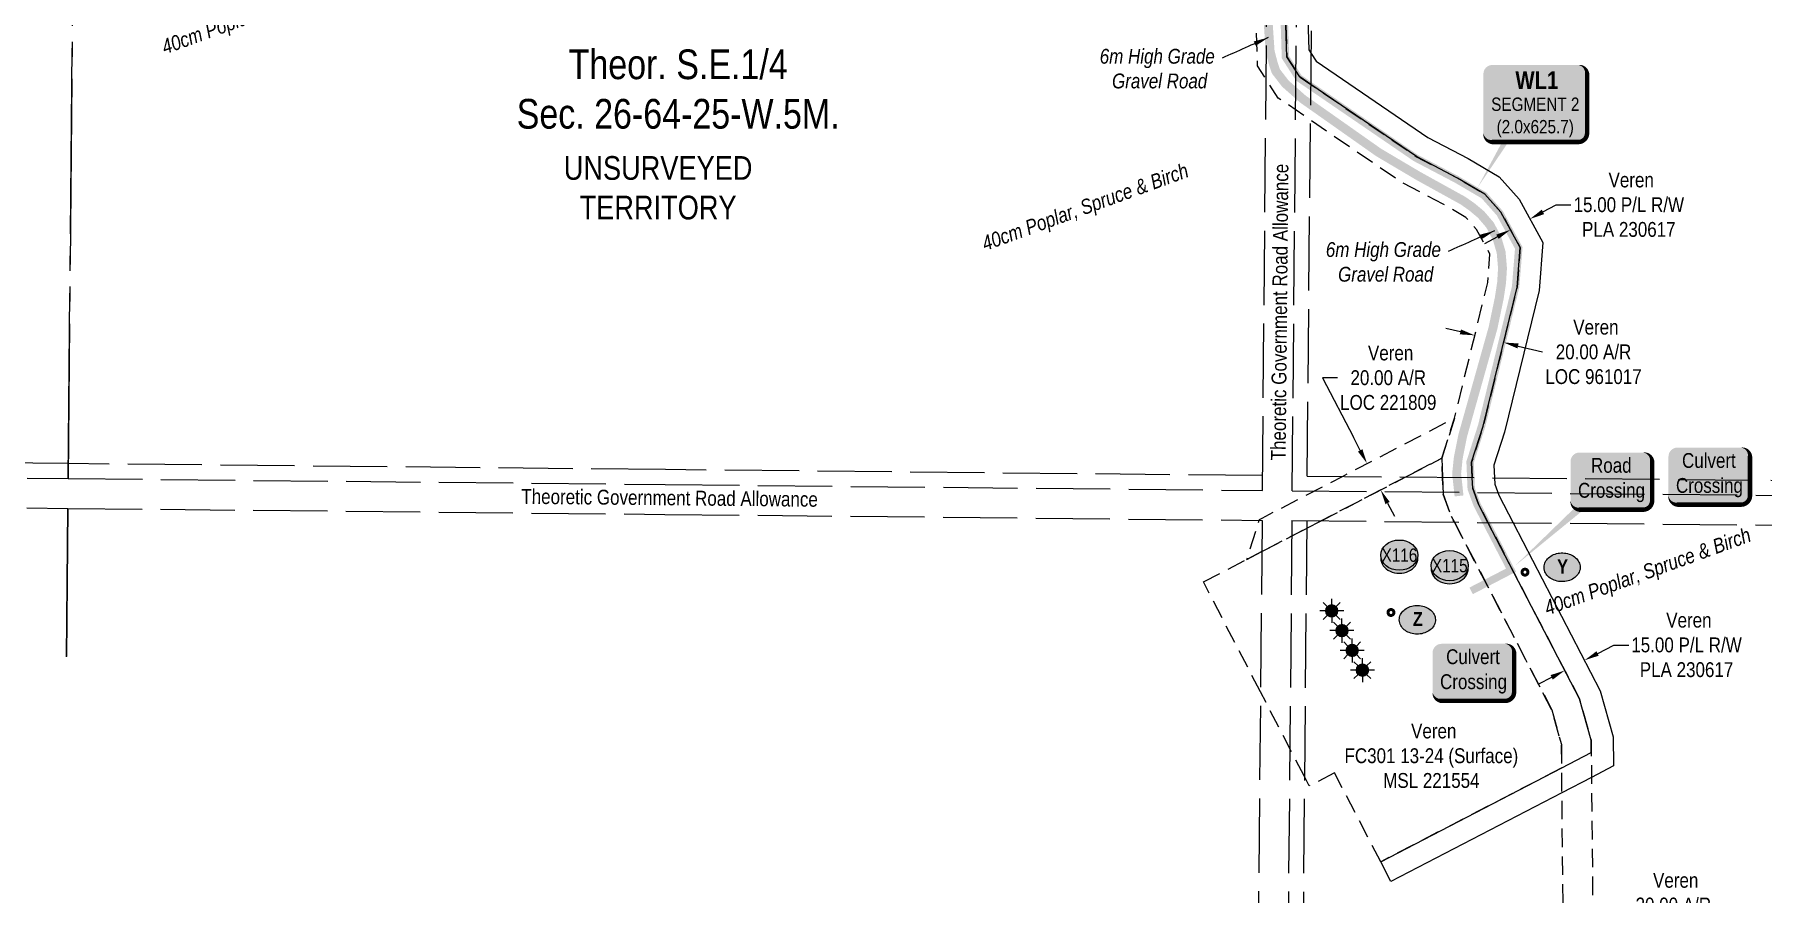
# Model space of a CAD drawing. Extents: x 454172 to 490274, y 6043290 to 6049925.
# Drawn here: x 456708 to 457873, y 6045731 to 6046310 of the extents above; entities that cross this region are included whole.
import ezdxf
from ezdxf.enums import TextEntityAlignment as Align

# ---------------------------------------------------------------- set-up
doc = ezdxf.new("R2010")
doc.units = 0
doc.header["$LTSCALE"] = 5
doc.header["$PDMODE"] = 35
doc.header["$PDSIZE"] = 5
for name, pattern in [('foc-ACCESSROAD', [3.75, 2.5, -1.25]), ('foc-QUARTERLINE', [33, 25, -3, 2, -3]), ('foc-TOPO', [1, 0.2, -0.8]), ('foc-UNSURVEYED', [12.5, 10, -2.5])]:
    doc.linetypes.add(name, pattern=pattern)
doc.layers.get('Defpoints').update_dxf_attribs({"color": 9})
for name, color, linetype in [('AS-ROADS', 254, 'Continuous'), ('C-AR', 13, 'foc-ACCESSROAD'), ('C-RW', 13, 'Continuous'), ('C-SYMBOL', 7, 'Continuous'), ('C-WS', 13, 'foc-ACCESSROAD'), ('C-WS-S', 13, 'Continuous'), ('CG-NOTES', 7, 'Continuous'), ('L-QSEC', 8, 'foc-QUARTERLINE'), ('L-ROAD-T', 7, 'Continuous'), ('L-SECQ', 8, 'foc-QUARTERLINE'), ('L-UNS-T', 3, 'Continuous'), ('L-USEC', 7, 'foc-UNSURVEYED'), ('P-CROSSINGS', 250, 'Continuous'), ('P-PROPOSED', 10, 'Continuous'), ('T-BUSH-T', 110, 'Continuous'), ('T-GENERAL', 48, 'foc-TOPO')]:
    doc.layers.add(name, color=color, linetype=linetype)
for name, color, linetype, lineweight in [('C-AR-T', 13, 'Continuous', 9), ('C-RW-T', 13, 'Continuous', 9), ('C-WS-T', 13, 'Continuous', 9)]:
    doc.layers.add(name, color=color, linetype=linetype, lineweight=lineweight)
doc.styles.add('175L', font='ARIALN.TTF', dxfattribs={"height": 20})
doc.styles.add('80', font='ARIALN.TTF', dxfattribs={"height": 10})
doc.styles.add('80CG', font='ARIALN.TTF', dxfattribs={"height": 10})
doc.styles.add('80L', font='ARIALN.TTF', dxfattribs={"height": 10})
doc.styles.add('80LS', font='ARIALNI.TTF', dxfattribs={"height": 10})
doc.styles.add('BOLD', font='ARIALNB.TTF')
doc.styles.add('Crossing', font='ARIALN.TTF', dxfattribs={"height": 10})
doc.dimstyles.new('Compass 5 000', dxfattribs={"dimscale": 5, "dimtxt": 9, "dimasz": 2, "dimexe": 0.2, "dimexo": 0.0625, "dimgap": 0.5, "dimtad": 0, "dimtih": 1, "dimtoh": 1, "dimzin": 0, "dimdsep": 46, "dimtxsty": '80CG', "dimcen": 0.1, "dimse1": 1, "dimse2": 1, "dimclrd": 256, "dimclrt": 256, "dimaunit": 1, "dimadec": 4, "dimazin": 0, "dimtfac": 0.06, "dimtofl": 0, "dimtmove": 0, "dimatfit": 1, "dimfxl": 0.2, "dimtolj": 1, "dimtzin": 0, "dimlwd": -1, "dimarcsym": 0})

# ---------------------------------------------------------------- blocks, each defined once
blk = doc.blocks.new('*D242')
at = {"layer": 'C-AR-T', "transparency": 16777216}
for p, q in [((457586.1, 6046078.4), (457576.1, 6046078.4)), ((457576.1, 6046078.4), (457596.9, 6046038.3)), ((457601.5, 6046029.5), (457596.9, 6046038.3)), ((457619.9, 6045994), (457624.5, 6045985.1))]:
    blk.add_line(p, q, dxfattribs=at)
for points in [[(457603, 6046030.2), (457600, 6046028.7), (457606.1, 6046020.6)], [(457621.4, 6045994.7), (457618.5, 6045993.2), (457615.3, 6046002.8)]]:
    blk.add_solid(points, dxfattribs=at)
at = {"layer": 'Defpoints', "color": 0, "transparency": 16777216}
for p in [(457637.8, 6046037), (457606.1, 6046020.6), (457647, 6046019.3)]:
    blk.add_point(p, dxfattribs=at)
at = {"layer": 'C-AR-T', "transparency": 16777216, "insert": (457620.4, 6046078.4), "char_height": 10, "attachment_point": 5, "style": '80CG'}
blk.add_mtext('\\A1; Veren\\P20.00 A/R\\PLOC 221809', dxfattribs=at)
blk = doc.blocks.new('*D244')
at = {"layer": 'C-AR-T', "transparency": 16777216}
for p, q in [((457669, 6046109.3), (457659.3, 6046111.7)), ((457707.9, 6046099.8), (457724.5, 6046095.8))]:
    blk.add_line(p, q, dxfattribs=at)
for points in [[(457669.4, 6046111), (457668.6, 6046107.7), (457678.7, 6046107)], [(457708.3, 6046101.5), (457707.5, 6046098.2), (457698.2, 6046102.2)]]:
    blk.add_solid(points, dxfattribs=at)
at = {"layer": 'Defpoints', "color": 0, "transparency": 16777216}
for p in [(457682.6, 6046122.8), (457702, 6046118), (457698.2, 6046102.2)]:
    blk.add_point(p, dxfattribs=at)
at = {"layer": 'C-AR-T', "transparency": 16777216, "insert": (457758.8, 6046095.8), "char_height": 10, "attachment_point": 5, "style": '80CG'}
blk.add_mtext('\\A1; Veren\\P20.00 A/R\\PLOC 961017', dxfattribs=at)
blk = doc.blocks.new('*D245')
at = {"layer": 'C-RW-T', "transparency": 16777216}
for p, q in [((457724.7, 6046190.2), (457733.5, 6046195)), ((457733.5, 6046195), (457743.5, 6046195)), ((457694, 6046173.4), (457685.3, 6046168.6))]:
    blk.add_line(p, q, dxfattribs=at)
for points in [[(457723.9, 6046191.7), (457725.5, 6046188.7), (457715.9, 6046185.4)], [(457693.2, 6046174.9), (457694.8, 6046172), (457702.8, 6046178.2)]]:
    blk.add_solid(points, dxfattribs=at)
at = {"layer": 'Defpoints', "color": 0, "transparency": 16777216}
for p in [(457713.4, 6046190), (457715.9, 6046185.4), (457700.3, 6046182.9)]:
    blk.add_point(p, dxfattribs=at)
at = {"layer": 'C-RW-T', "transparency": 16777216, "insert": (457782.6, 6046195), "char_height": 10, "attachment_point": 5, "style": '80CG'}
blk.add_mtext('\\A1; Veren\\P15.00 P/L R/W\\PPLA 230617', dxfattribs=at)
blk = doc.blocks.new('*D252')
at = {"layer": 'C-RW-T', "transparency": 16777216}
for p, q in [((457761.6, 6045892.6), (457772.5, 6045898.3)), ((457772.5, 6045898.3), (457782.5, 6045898.3)), ((457730.5, 6045876.5), (457721.7, 6045871.9))]:
    blk.add_line(p, q, dxfattribs=at)
for points in [[(457760.8, 6045894.1), (457762.3, 6045891.1), (457752.7, 6045888)], [(457729.8, 6045878), (457731.3, 6045875), (457739.4, 6045881.1)]]:
    blk.add_solid(points, dxfattribs=at)
at = {"layer": 'Defpoints', "color": 0, "transparency": 16777216}
for p in [(457752.7, 6045888), (457744.5, 6045871.4), (457757.8, 6045878.3)]:
    blk.add_point(p, dxfattribs=at)
at = {"layer": 'C-RW-T', "transparency": 16777216, "insert": (457821.5, 6045898.3), "char_height": 10, "attachment_point": 5, "style": '80CG'}
blk.add_mtext('\\A1; Veren\\P15.00 P/L R/W\\PPLA 230617', dxfattribs=at)
blk = doc.blocks.new('Route_Letters')
h = blk.add_hatch(color=255)
h.dxf.hatch_style = 1
edge = h.paths.add_edge_path()
edge.add_ellipse((-0.1, 0.5), major_axis=(-12, 0), ratio=0.789318, start_angle=0, end_angle=360)
at = {"color": 5}
blk.add_open_spline([(-12.3, 0.5), (-12.3, -0.3), (-12.2, -1), (-11.7, -2.8), (-11.1, -3.9), (-9.6, -5.8), (-8.5, -6.7), (-6.2, -8), (-4.9, -8.5), (-2.1, -9.2), (-0.7, -9.3), (2.2, -9.1), (3.6, -8.8), (6.3, -7.9), (7.5, -7.2), (9.5, -5.6), (10.4, -4.6), (11.6, -2.5), (12, -1.4), (12.2, 0.9), (12, 2.1), (11.2, 4.3), (10.5, 5.4), (8.8, 7.2), (7.7, 8), (5.3, 9.2), (3.9, 9.7), (1.1, 10.2), (-0.4, 10.2), (-3.2, 9.9), (-4.6, 9.6), (-7.2, 8.5), (-8.3, 7.7), (-10.2, 6), (-11, 5), (-12, 2.9), (-12.3, 1.7), (-12.3, 0.5), (-12.3, 0.5), (-12.3, 0.5)], degree=3, knots=[0, 0, 0, 0, 0.219529, 0.219529, 0.575727, 0.575727, 0.931924, 0.931924, 1.288121, 1.288121, 1.644318, 1.644318, 2.000515, 2.000515, 2.356712, 2.356712, 2.712909, 2.712909, 3.069107, 3.069107, 3.425304, 3.425304, 3.781501, 3.781501, 4.137698, 4.137698, 4.493895, 4.493895, 4.850092, 4.850092, 5.20629, 5.20629, 5.562487, 5.562487, 5.918684, 5.918684, 6.274881, 6.274881, 6.283185, 6.283185, 6.283185, 6.283185], dxfattribs=at)
at = {"color": 14, "style": 'BOLD'}
blk.add_attdef('A', text='', height=9.5, dxfattribs=at).set_placement((0.2, 1), align=Align.MIDDLE)
blk = doc.blocks.new('AA')
at = {"const_width": 4}
blk.add_lwpolyline([(-1, 0, 1), (1, 0, 1)], format="xyb", close=True, dxfattribs=at)
blk.add_circle((0, 0), 2)
blk = doc.blocks.new('*D110')
at = {"layer": 'C-AR-T', "transparency": 16777216}
for p, q in [((457728.3, 6045712.7), (457718.3, 6045712.6)), ((457768.3, 6045713.1), (457778.3, 6045713.2))]:
    blk.add_line(p, q, dxfattribs=at)
for points in [[(457728.3, 6045714.4), (457728.4, 6045711.1), (457738.3, 6045712.8)], [(457768.3, 6045714.8), (457768.4, 6045711.5), (457758.3, 6045713)]]:
    blk.add_solid(points, dxfattribs=at)
at = {"layer": 'Defpoints', "color": 0, "transparency": 16777216}
for p in [(457738.3, 6045720.3), (457758.3, 6045720.5), (457758.3, 6045713)]:
    blk.add_point(p, dxfattribs=at)
at = {"layer": 'C-AR-T', "transparency": 16777216, "insert": (457812.6, 6045713.2), "char_height": 10, "attachment_point": 5, "style": '80CG'}
blk.add_mtext('\\A1; Veren\\P20.00 A/R\\PLOC 961017\\P(As-Built)', dxfattribs=at)
blk = doc.blocks.new('GAS')
h = blk.add_hatch(color=255)
h.dxf.hatch_style = 1
edge = h.paths.add_edge_path()
edge.add_arc((0, 0), 0.9, 0, 360)
for p, q in [((-0.81, 0), (-1.62, 0)), ((-0.57, 0.57), (-1.14, 1.14)), ((0, 0.81), (0, 1.62)), ((0.57, 0.57), (1.14, 1.14)), ((1.62, 0), (0.81, 0)), ((-0.57, -0.57), (-1.14, -1.14)), ((0, -0.81), (0, -1.62)), ((1.14, -1.14), (0.57, -0.57))]:
    blk.add_line(p, q)
blk.add_circle((0, 0), 0.8)
blk = doc.blocks.new('*U284')
h = blk.add_hatch(color=59)
edge = h.paths.add_edge_path()
edge.add_line((-21.5, -20), (21.5, -20))
edge.add_arc((21.5, -14), 6, 270, 360)
edge.add_line((27.5, -14), (27.5, 12.5))
edge.add_arc((21.5, 12.5), 6, 0, 90)
edge.add_line((21.5, 18.5), (-21.5, 18.5))
edge.add_arc((-21.5, 12.5), 6, 90, 180)
edge.add_line((-27.5, 12.5), (-27.5, -14))
edge.add_arc((-21.5, -14), 6, 180, 270)
at = {"color": 1, "flags": 128}
blk.add_lwpolyline([(-21.5, -20, 3, 3, 0), (21.5, -20, 3, 3, 0.414214), (27.5, -14, 3, 3, 0), (27.5, 12.5, 3, 0, 0.414214), (21.5, 18.5, 0, 0, 0), (-21.5, 18.5, 0, 0, 0.414214), (-27.5, 12.5, 0, 0, 0), (-27.5, -14, 0, 3, 0.414214)], format="xyseb", close=True, dxfattribs=at)
blk.add_lwpolyline([(-64.9, -57.8, 0, 7.5, 0), (0, 0, 0, 0, 0)], format="xyseb", dxfattribs=at)
at = {"color": 1, "style": '80'}
blk.add_attdef('ENTER_TEXT_001', (-36, -5), '', height=10, dxfattribs=at)
blk = doc.blocks.new('*U263')
h = blk.add_hatch(color=254)
edge = h.paths.add_edge_path()
edge.add_line((-21.5, -20), (21.5, -20))
edge.add_arc((21.5, -14), 6, 270, 360)
edge.add_line((27.5, -14), (27.5, 12.5))
edge.add_arc((21.5, 12.5), 6, 0, 90)
edge.add_line((21.5, 18.5), (-21.5, 18.5))
edge.add_arc((-21.5, 12.5), 6, 90, 180)
edge.add_line((-27.5, 12.5), (-27.5, -14))
edge.add_arc((-21.5, -14), 6, 180, 270)
at = {"color": 160, "flags": 128}
blk.add_lwpolyline([(-21.5, -20, 3, 3, 0), (21.5, -20, 3, 3, 0.414214), (27.5, -14, 3, 3, 0), (27.5, 12.5, 3, 0, 0.414214), (21.5, 18.5, 0, 0, 0), (-21.5, 18.5, 0, 0, 0.414214), (-27.5, 12.5, 0, 0, 0), (-27.5, -14, 0, 3, 0.414214)], format="xyseb", close=True, dxfattribs=at)
at = {"color": 160, "style": '80'}
blk.add_attdef('ENTER_TEXT_001', (-26.8, -4.9), '', height=10, dxfattribs=at)
blk = doc.blocks.new('xing2')
h = blk.add_hatch(color=50)
h.dxf.hatch_style = 1
edge = h.paths.add_edge_path()
edge.add_ellipse((0, 0), major_axis=(-12.5, 0), ratio=0.816297, start_angle=0, end_angle=360)
h = blk.add_hatch(color=250)
h.dxf.hatch_style = 1
edge = h.paths.add_edge_path()
edge.add_ellipse((0, -2), major_axis=(-12.5, 0), ratio=0.816297, start_angle=0, end_angle=180)
edge.add_line((12.5, -2), (12.5, 0))
edge.add_ellipse((0, 0), major_axis=(-12.5, 0), ratio=0.816297, start_angle=0, end_angle=180, ccw=False)
edge.add_line((-12.5, 0), (-12.5, -2))
at = {"color": 250}
blk.add_ellipse((0, 0), major_axis=(-12.5, 0), ratio=0.816297, dxfattribs=at)
blk.add_ellipse((0, -2), major_axis=(-12.5, 0), ratio=0.816297, start_param=0, end_param=3.141593, dxfattribs=at)
at = {"color": 250, "style": 'Crossing'}
blk.add_attdef('CROSSING', text='', height=9, dxfattribs=at).set_placement((0.1, 0), align=Align.MIDDLE_CENTER)
at = {"color": 250, "style": 'Crossing', "flags": 1}
for tag, p in [('OWNER', (0.1, -12.5)), ('DESCRIPTION', (0.1, -25.8)), ('LOCATION', (0.1, -39.3)), ('DWG_REF', (0.1, -52.8))]:
    blk.add_attdef(tag, text='', height=9, dxfattribs=at).set_placement(p, align=Align.MIDDLE_CENTER)
blk = doc.blocks.new('*U330')
h = blk.add_hatch(color=254)
edge = h.paths.add_edge_path()
edge.add_line((-29, -33.5), (29, -33.5))
edge.add_arc((29, -27.5), 6, 270, 360)
edge.add_line((35, -27.5), (35, 12.5))
edge.add_arc((29, 12.5), 6, 0, 90)
edge.add_line((29, 18.5), (-29, 18.5))
edge.add_arc((-29, 12.5), 6, 90, 180)
edge.add_line((-35, 12.5), (-35, -27.5))
edge.add_arc((-29, -27.5), 6, 180, 270)
at = {"color": 1, "true_color": 0xff1414, "flags": 128}
blk.add_lwpolyline([(-29, -33.5, 3, 3, 0), (29, -33.5, 3, 3, 0.414214), (35, -27.5, 3, 3, 0), (35, 12.5, 3, 0, 0.414214), (29, 18.5, 0, 0, 0), (-29, 18.5, 0, 0, 0.414214), (-35, 12.5, 0, 0, 0), (-35, -27.5, 0, 3, 0.414214)], format="xyseb", close=True, dxfattribs=at)
blk.add_lwpolyline([(-39.1, -64.5, 0, 7.5, 0), (0, 0, 0, 0, 0)], format="xyseb", dxfattribs=at)
at = {"color": 1, "true_color": 0xff1414}
for tag, p, height, style in [('TEMP_AREA_W1_001', (-9.2, 2.2), 12, 'BOLD'), ('ENTER_TEXT_001', (-30.7, -12.5), 9, '80')]:
    blk.add_attdef(tag, p, '', height=height, dxfattribs=dict(at, style=style))

msp = doc.modelspace()

# ---------------------------------------------------------------- hatches: boundary and pattern name
at = {"layer": 'AS-ROADS'}
h = msp.add_hatch(color=256, dxfattribs=at)
h.dxf.hatch_style = 1
edge = h.paths.add_edge_path()
edge.add_line((457671.113, 6045999.088), (457669.515, 6046013.717))
edge.add_line((457669.515, 6046013.717), (457670.518, 6046023.636))
edge.add_line((457670.518, 6046023.636), (457673.488, 6046038.617))
edge.add_line((457673.488, 6046038.617), (457693.939, 6046111.276))
edge.add_arc((457691.053, 6046112.089), 2.998, 344.279558, 348.200757)
edge.add_line((457693.988, 6046111.476), (457698.17, 6046131.494))
edge.add_arc((457695.235, 6046132.107), 2.998, 348.200757, 351.355244)
edge.add_line((457698.199, 6046131.657), (457699.767, 6046141.971))
edge.add_arc((457696.803, 6046142.422), 2.998, 351.355244, 356.358499)
edge.add_line((457699.795, 6046142.232), (457700.422, 6046152.079))
edge.add_arc((457697.43, 6046152.269), 2.998, 356.358499, 364.924011)
edge.add_line((457700.417, 6046152.526), (457699.49, 6046163.281))
edge.add_arc((457696.503, 6046163.024), 2.998, 4.924012, 16.534039)
edge.add_line((457699.377, 6046163.877), (457696.628, 6046173.139))
edge.add_arc((457693.753, 6046172.286), 2.998, 16.534039, 27.558216)
edge.add_line((457696.412, 6046173.673), (457691.687, 6046182.726))
edge.add_arc((457689.029, 6046181.339), 2.998, 27.558216, 40.610573)
edge.add_line((457691.305, 6046183.291), (457685.204, 6046190.406))
edge.add_arc((457682.928, 6046188.454), 2.998, 40.610572, 50.010089)
edge.add_line((457684.855, 6046190.752), (457678.76, 6046195.864))
edge.add_arc((457676.833, 6046193.567), 2.998, 50.010089, 54.94709)
edge.add_line((457678.555, 6046196.021), (457672.563, 6046200.225))
edge.add_arc((457670.841, 6046197.771), 2.998, 54.94709, 61.078962)
edge.add_line((457672.291, 6046200.395), (457642.331, 6046216.948))
edge.add_line((457642.331, 6046216.948), (457615.58, 6046232.77))
edge.add_line((457615.58, 6046232.77), (457564.666, 6046268.631))
edge.add_line((457564.666, 6046268.631), (457553.235, 6046278.714))
edge.add_line((457553.235, 6046278.714), (457547.303, 6046286.411))
edge.add_line((457547.303, 6046286.411), (457545.764, 6046291.018))
edge.add_line((457545.764, 6046291.018), (457543.718, 6046299.081))
edge.add_line((457543.718, 6046299.081), (457542.483, 6046317.397))
edge.add_line((457542.483, 6046317.397), (457541.602, 6046435.726))
edge.add_line((457541.602, 6046435.726), (457542.625, 6046467.984))
edge.add_line((457542.625, 6046467.984), (457536.631, 6046468.174))
edge.add_line((457536.631, 6046468.174), (457535.606, 6046435.857))
edge.add_arc((457538.603, 6046435.762), 2.998, 178.18431, 180.42631)
edge.add_line((457535.605, 6046435.74), (457536.487, 6046317.263))
edge.add_arc((457539.485, 6046317.285), 2.998, 180.42631, 183.857418)
edge.add_line((457536.493, 6046317.083), (457537.753, 6046298.406))
edge.add_arc((457540.744, 6046298.608), 2.998, 183.857418, 194.242136)
edge.add_line((457537.838, 6046297.87), (457539.979, 6046289.435))
edge.add_arc((457542.885, 6046290.173), 2.998, 194.242136, 198.471344)
edge.add_line((457540.041, 6046289.223), (457541.775, 6046284.032))
edge.add_arc((457544.619, 6046284.982), 2.998, 198.471344, 217.621739)
edge.add_line((457542.244, 6046283.151), (457548.661, 6046274.826))
edge.add_arc((457551.036, 6046276.656), 2.998, 217.621739, 228.583738)
edge.add_line((457549.052, 6046274.407), (457560.821, 6046264.026))
edge.add_arc((457562.805, 6046266.274), 2.998, 228.583738, 234.841047)
edge.add_line((457561.078, 6046263.823), (457612.224, 6046227.798))
edge.add_arc((457613.951, 6046230.25), 2.998, 234.841047, 239.398681)
edge.add_line((457612.424, 6046227.669), (457639.316, 6046211.764))
edge.add_arc((457640.843, 6046214.345), 2.998, 239.398681, 241.078962)
edge.add_line((457639.393, 6046211.721), (457669.251, 6046195.224))
edge.add_line((457669.251, 6046195.224), (457675.005, 6046191.186))
edge.add_line((457675.005, 6046191.186), (457680.812, 6046186.316))
edge.add_line((457680.812, 6046186.316), (457686.529, 6046179.648))
edge.add_line((457686.529, 6046179.648), (457690.961, 6046171.155))
edge.add_line((457690.961, 6046171.155), (457693.542, 6046162.462))
edge.add_line((457693.542, 6046162.462), (457694.423, 6046152.235))
edge.add_line((457694.423, 6046152.235), (457693.819, 6046142.743))
edge.add_line((457693.819, 6046142.743), (457692.283, 6046132.64))
edge.add_line((457692.283, 6046132.64), (457688.139, 6046112.802))
edge.add_line((457688.139, 6046112.802), (457667.683, 6046040.129))
edge.add_arc((457670.569, 6046039.316), 2.998, 164.279558, 168.787673)
edge.add_line((457667.628, 6046039.899), (457664.608, 6046024.662))
edge.add_arc((457667.549, 6046024.079), 2.998, 168.787673, 174.229296)
edge.add_line((457664.566, 6046024.381), (457663.517, 6046014.006))
edge.add_arc((457666.5, 6046013.704), 2.998, 174.229296, 186.233748)
edge.add_line((457663.52, 6046013.379), (457665.152, 6045998.437))
edge.add_line((457665.152, 6045998.437), (457671.113, 6045999.088))

# ---------------------------------------------------------------- linework, layer by layer
at = {"layer": 'C-AR', "flags": 128}
msp.add_lwpolyline([(457759.365, 6045075.927), (457775.617, 6045148.55), (457778.201, 6045175.746), (457778.482, 6045178.709), (457777.685, 6045188.685), (457763.976, 6045242.108), (457750.62, 6045305.17), (457739.646, 6045328.539), (457715.108, 6045363.029), (457688.72, 6045409.91), (457679.653, 6045436.963), (457684.196, 6045457.794), (457702.439, 6045478.37), (457724.918, 6045495.718), (457733.074, 6045507.85), (457735.667, 6045523.054), (457739.938, 6045608.563), (457738.625, 6045674.832), (457738.518, 6045694.83), (457737.35, 6045815.497), (457737.152, 6045831.308), (457730.656, 6045854.576), (457664.987, 6045981.102), (457662.858, 6045985.207), (457657.492, 6045999.877), (457657.008, 6046011.337), (457656.465, 6046024.182), (457665.102, 6046051.198), (457687.443, 6046142.539), (457688.993, 6046161.825), (457679.979, 6046178.315), (457672.744, 6046186.447), (457657.358, 6046195.465), (457629.122, 6046210.255), (457567.993, 6046252.051), (457546.2, 6046266.952), (457538.087, 6046279.545), (457532.267, 6046288.579), (457526.981, 6046453.616), (457526.591, 6046465.797), (457539.817, 6046465.775), (457546.603, 6046465.763), (457546.994, 6046453.559), (457552.08, 6046294.755), (457560.826, 6046281.182), (457568.217, 6046276.128), (457639.442, 6046227.428), (457667.061, 6046212.963), (457685.586, 6046202.104), (457696.437, 6046189.908), (457709.409, 6046166.177), (457707.265, 6046139.505), (457684.355, 6046045.773), (457676.588, 6046021.477), (457677.024, 6046011.151), (457677.333, 6046003.826), (457681.192, 6045993.278), (457687.618, 6045980.892), (457749.352, 6045861.947), (457757.108, 6045834.169), (457757.339, 6045815.719), (457758.519, 6045694.938), (457758.626, 6045674.938), (457759.941, 6045608.103), (457755.585, 6045520.866), (457752.069, 6045500.256), (457739.708, 6045481.866), (457716.152, 6045463.689), (457702.626, 6045448.432), (457700.37, 6045438.089), (457707.082, 6045418.066), (457732.018, 6045373.762), (457756.986, 6045338.669), (457769.708, 6045311.578), (457783.455, 6045246.668), (457797.486, 6045191.991), (457798.559, 6045178.557), (457798.275, 6045175.563), (457795.406, 6045145.377), (457779.824, 6045075.741)], dxfattribs=at)
msp.add_lwpolyline([(457535.13, 6045961.21), (457525.06, 6045955.984), (457533.403, 6045982.33), (457533.598, 6045982.947), (457535.34, 6045983.852), (457589.515, 6046011.967), (457665.102, 6046051.198), (457656.465, 6046024.182), (457632.167, 6046011.569), (457575.076, 6045981.942), (457565.437, 6045976.939), (457535.13, 6045961.21)], close=True, dxfattribs=at)
at = {"layer": 'C-RW'}
msp.add_lwpolyline([(457561.969, 6046453.516), (457566.921, 6046299.382), (457568.411, 6046297.07), (457571.777, 6046291.847), (457647.119, 6046240.343), (457674.257, 6046226.132), (457695.119, 6046213.906), (457708.67, 6046198.679), (457724.598, 6046169.547), (457722.112, 6046137.233), (457698.821, 6046041.824), (457691.668, 6046019.452), (457692.026, 6046011.011), (457692.204, 6046006.799), (457694.93, 6045999.348), (457704.588, 6045980.733), (457763.364, 6045867.472), (457772.063, 6045836.314), (457772.31, 6045816.769), (457757.404, 6045809.032), (457737.512, 6045798.707), (457622.231, 6045738.872), (457615.328, 6045752.168), (457737.349, 6045815.498), (457757.213, 6045825.812), (457757.108, 6045834.169), (457749.352, 6045861.947), (457687.618, 6045980.891), (457681.192, 6045993.278), (457677.334, 6046003.832), (457677.024, 6046011.151), (457676.588, 6046021.477), (457684.355, 6046045.773), (457707.265, 6046139.505), (457709.358, 6046166.232), (457696.391, 6046189.952), (457685.544, 6046202.141), (457667.026, 6046212.994), (457639.417, 6046227.454), (457568.217, 6046276.133), (457560.824, 6046281.185), (457552.08, 6046294.755), (457547.473, 6046438.465)], dxfattribs=at)
at = {"layer": 'C-WS'}
msp.add_lwpolyline([(457737.35, 6045815.497), (457615.328, 6045752.168), (457584.204, 6045812.138), (457567.171, 6045803.297), (457563.883, 6045809.632), (457534.252, 6045866.725), (457495.806, 6045940.802), (457525.06, 6045955.984), (457535.13, 6045961.21), (457565.437, 6045976.939), (457575.076, 6045981.942), (457632.167, 6046011.569), (457656.465, 6046024.182), (457657.008, 6046011.337), (457657.492, 6045999.877), (457662.858, 6045985.207), (457664.987, 6045981.102), (457730.656, 6045854.576), (457737.152, 6045831.308), (457737.35, 6045815.497)], close=True, dxfattribs=at)
at = {"layer": 'L-QSEC'}
for p, q in [((456730.392, 6046010.521), (456737.631, 6046774.794)), ((456729.255, 6045890.407), (456730.202, 6045990.401))]:
    msp.add_line(p, q, dxfattribs=at)
at = {"layer": 'L-SECQ'}
for p, q in [((456737.631, 6046774.799), (456730.392, 6046010.507)), ((456730.19, 6045990.402), (456729.243, 6045890.486))]:
    msp.add_line(p, q, dxfattribs=at)
at = {"layer": 'L-USEC'}
for p, q in [((457535.513, 6046002.429), (457542.984, 6046806.691)), ((457555.632, 6046002.243), (457563.103, 6046806.504)), ((457565.765, 6046012.189), (457573.143, 6046806.411)), ((456730.476, 6046020.56), (456327.908, 6046024.624)), ((456327.823, 6046014.571), (456730.393, 6046010.507)), ((456730.392, 6046010.507), (457132.96, 6046006.462)), ((457133.041, 6046016.514), (456730.476, 6046020.56)), ((457535.607, 6046012.468), (457133.041, 6046016.514)), ((457535.605, 6046012.469), (457535.617, 6046012.469)), ((457565.764, 6046012.19), (458360.65, 6046004.832)), ((457132.96, 6046006.462), (457535.514, 6046002.416)), ((457535.512, 6046002.429), (457535.52, 6046002.429)), ((457555.632, 6046002.243), (458360.557, 6045994.792)), ((456327.62, 6045994.466), (456730.19, 6045990.402)), ((456730.19, 6045990.402), (457132.758, 6045986.356)), ((457132.758, 6045986.356), (457535.326, 6045982.31)), ((457535.326, 6045982.31), (457527.857, 6045178.03)), ((457555.445, 6045982.123), (457547.976, 6045177.844)), ((457555.445, 6045982.124), (458360.371, 6045974.673)), ((457565.485, 6045982.03), (457558.015, 6045177.75)), ((457565.485, 6045982.03), (457565.485, 6045982.031))]:
    msp.add_line(p, q, dxfattribs=at)
at = {"layer": 'P-PROPOSED', "const_width": 4.997, "flags": 128}
msp.add_lwpolyline([(457545.961, 6046454.562), (457551.09, 6046294.446), (457560.094, 6046280.47), (457567.652, 6046275.303), (457638.926, 6046226.57), (457666.575, 6046212.088), (457684.944, 6046201.321), (457695.614, 6046189.329), (457708.388, 6046165.959), (457706.274, 6046139.665), (457683.392, 6046046.044), (457675.581, 6046021.612), (457676.341, 6046003.628), (457680.274, 6045992.874), (457703.179, 6045948.737), (457676.284, 6045934.778)], dxfattribs=at)

# ---------------------------------------------------------------- block references
ref = msp.add_blockref('*U263', (457836.808, 6046012.881), dxfattribs=dict(xscale=0.9989510452182876, yscale=0.9989510452182876, zscale=0.9989510452182876))
ref.add_attrib('ENTER_TEXT_001', 'Culvert', (457818.447, 6046017.679), dxfattribs={"color": 160, "height": 9.9895, "style": '80'})
ref.add_attrib('ENTER_TEXT_002', 'Crossing', (457814.355, 6046000.853), dxfattribs={"color": 160, "height": 9.9895, "style": '80'})
ref = msp.add_blockref('*U263', (457677.773, 6045880.614), dxfattribs=dict(xscale=0.9989510452182876, yscale=0.9989510452182876, zscale=0.9989510452182876))
ref.add_attrib('ENTER_TEXT_001', 'Culvert', (457659.412, 6045885.412), dxfattribs={"color": 160, "height": 9.9895, "style": '80'})
ref.add_attrib('ENTER_TEXT_002', 'Crossing', (457655.321, 6045868.586), dxfattribs={"color": 160, "height": 9.9895, "style": '80'})
at = {"layer": 'C-WS-S', "xscale": 5, "yscale": 5, "zscale": 5}
for p in [(457582.264, 6045921.278), (457589.17, 6045907.971), (457596.076, 6045894.664), (457602.982, 6045881.357)]:
    msp.add_blockref('GAS', p, dxfattribs=at)
at = {"layer": 'CG-NOTES'}
ref = msp.add_blockref('*U330', (457719.499, 6046270.745), dxfattribs=dict(at, xscale=0.9984445770003818, yscale=0.9984445770003818, zscale=0.9984445770003818))
ref.add_attrib('TEMP_AREA_W1_001', 'WL1', (457706.108, 6046272.986), dxfattribs={"layer": '0', "color": 1, "true_color": 0xff1414, "height": 11.9813, "style": 'BOLD'})
ref.add_attrib('ENTER_TEXT_001', 'SEGMENT 2', (457689.795, 6046258.289), dxfattribs={"layer": '0', "color": 1, "true_color": 0xff1414, "height": 8.986, "style": '80'})
ref.add_attrib('ENTER_TEXT_002', '(2.0x625.7)', (457693.464, 6046243.159), dxfattribs={"layer": '0', "color": 1, "true_color": 0xff1414, "height": 8.986, "style": '80'})
ref = msp.add_blockref('*U284', (457770.801, 6046009.521), dxfattribs=at)
ref.add_attrib('ENTER_TEXT_001', 'Road', (457757.091, 6046014.413), dxfattribs={"layer": '0', "color": 1, "height": 10, "style": '80'})
ref.add_attrib('ENTER_TEXT_002', 'Crossing', (457748.325, 6045997.569), dxfattribs={"layer": '0', "color": 1, "height": 10, "style": '80'})
at = {"layer": 'CG-NOTES', "xscale": 0.9984468346444563, "yscale": 0.9984468346444563, "zscale": 0.9984468346444563}
for p, values in [((457737.726, 6045950.22), {'A': 'Y'}), ((457640.111, 6045914.821), {'A': 'Z'})]:
    msp.add_blockref('Route_Letters', p, dxfattribs=at).add_auto_attribs(values)
for p in [(457712.575, 6045947.405), (457622.211, 6045920.222)]:
    msp.add_blockref('AA', p, dxfattribs=at)
at = {"layer": 'P-CROSSINGS', "color": 6}
for p, values in [((457627.837, 6045958.864), {'CROSSING': 'X116'}), ((457661.774, 6045951.805), {'CROSSING': 'X115'})]:
    msp.add_blockref('xing2', p, dxfattribs=at).add_auto_attribs(values)

# ---------------------------------------------------------------- texts
at = {"layer": 'C-SYMBOL', "color": 3, "linetype": 'Continuous', "insert": (457141.661, 6046299.68), "char_height": 20, "width": 215.98445, "attachment_point": 2, "style": '175L'}
msp.add_mtext('Theor. S.E.1/4 \\PSec. 26-64-25-W.5M.', dxfattribs=at)
at = {"layer": 'C-WS-T', "insert": (457649.471, 6045823.61), "char_height": 10, "width": 119.83588, "attachment_point": 5, "style": '80CG'}
msp.add_mtext('\\A1; Veren\\PFC301 13-24 (Surface)\\PMSL 221554', dxfattribs=at)
at = {"layer": 'L-ROAD-T', "style": '80L'}
for rotation, p in [(89.46784, (457547.153, 6046122.705)), (359.424209, (457135.865, 6045997.475))]:
    msp.add_text('Theoretic Government Road Allowance', height=10, rotation=rotation, dxfattribs=at).set_placement(p, align=Align.MIDDLE_CENTER)
at = {"layer": 'L-UNS-T', "color": 3, "insert": (457128.114, 6046206.375), "char_height": 15.99176, "attachment_point": 5, "style": '80L'}
msp.add_mtext_dynamic_manual_height_columns('UNSURVEYED TERRITORY', width=126.41375, gutter_width=47.5, heights=[0], dxfattribs=at)
at = {"layer": 'T-BUSH-T', "char_height": 9.98763, "width": 142.46841, "attachment_point": 2, "rotation": 20.005425, "style": '80LS'}
for insert in [(456861.272, 6046330.813), (457414.249, 6046198.333), (457793.441, 6045952.685)]:
    msp.add_mtext('40cm Poplar, Spruce & Birch', dxfattribs=dict(at, insert=insert))
at = {"layer": 'T-GENERAL', "char_height": 9.98763, "attachment_point": 5, "rotation": 0.005425, "style": '80CG'}
for insert in [(457464.67, 6046286.71), (457617.11, 6046156.442)]:
    msp.add_mtext('\\A1;{\\fArial Narrow|b0|i1|c0|p34;6m High Grade\\P Gravel Road }', dxfattribs=dict(at, insert=insert))

# ---------------------------------------------------------------- dimensions: what is measured, and where the dimension line sits
at = {"layer": 'C-AR-T'}
dim = msp.add_linear_dim(base=(457698.151, 6046102.216), p1=(457682.606, 6046122.761), p2=(457702.013, 6046118.017), angle=346.265177, text=' Veren\\P20.00 A/R\\PLOC 961017', dimstyle='Compass 5 000', dxfattribs=at)
dim.commit()
dim.dimension.update_dxf_attribs({"geometry": '*D244', "text_midpoint": (457758.793, 6046095.777), "dimtype": 161})
dim = msp.add_linear_dim(base=(457606.118, 6046020.584), p1=(457647.028, 6046019.284), p2=(457637.815, 6046037.035), angle=117.429525, text=' Veren\\P20.00 A/R\\PLOC 221809', dimstyle='Compass 5 000', override={"dimtmove": 1}, dxfattribs=at)
dim.commit()
dim.dimension.update_dxf_attribs({"geometry": '*D242', "text_midpoint": (457590.968, 6046078.426), "dimtype": 161})
dim = msp.add_aligned_dim(p1=(457738.271, 6045720.342), p2=(457758.269, 6045720.537), distance=-7.501, text=' Veren\\P20.00 A/R\\PLOC 961017\\P(As-Built)', dimstyle='Compass 5 000', dxfattribs=at)
dim.commit()
dim.dimension.update_dxf_attribs({"geometry": '*D110', "text_midpoint": (457812.642, 6045713.232)})
at = {"layer": 'C-RW-T'}
dim = msp.add_aligned_dim(p1=(457700.295, 6046182.851), p2=(457713.405, 6046190.019), distance=-5.256, text=' Veren\\P15.00 P/L R/W\\PPLA 230617', dimstyle='Compass 5 000', dxfattribs=at)
dim.commit()
dim.dimension.update_dxf_attribs({"geometry": '*D245', "text_midpoint": (457782.561, 6046195.001)})
dim = msp.add_linear_dim(base=(457752.705, 6045888.011), p1=(457744.46, 6045871.373), p2=(457757.759, 6045878.274), angle=27.426856, text=' Veren\\P15.00 P/L R/W\\PPLA 230617', dimstyle='Compass 5 000', dxfattribs=at)
dim.commit()
dim.dimension.update_dxf_attribs({"geometry": '*D252', "text_midpoint": (457821.545, 6045898.262), "dimtype": 161})

# ---------------------------------------------------------------- leaders
at = {"layer": 'T-GENERAL', "linetype": 'ByBlock', "path_type": 1}
for points in [[(457539.502, 6046307.666), (457508.32, 6046293.812)], [(457691.942, 6046177.398), (457660.761, 6046163.543)]]:
    msp.add_leader(points, dimstyle='Compass 5 000', override={"dimgap": 0.5, "dimtad": 0}, dxfattribs=at)

doc.saveas('drawing.dxf')
